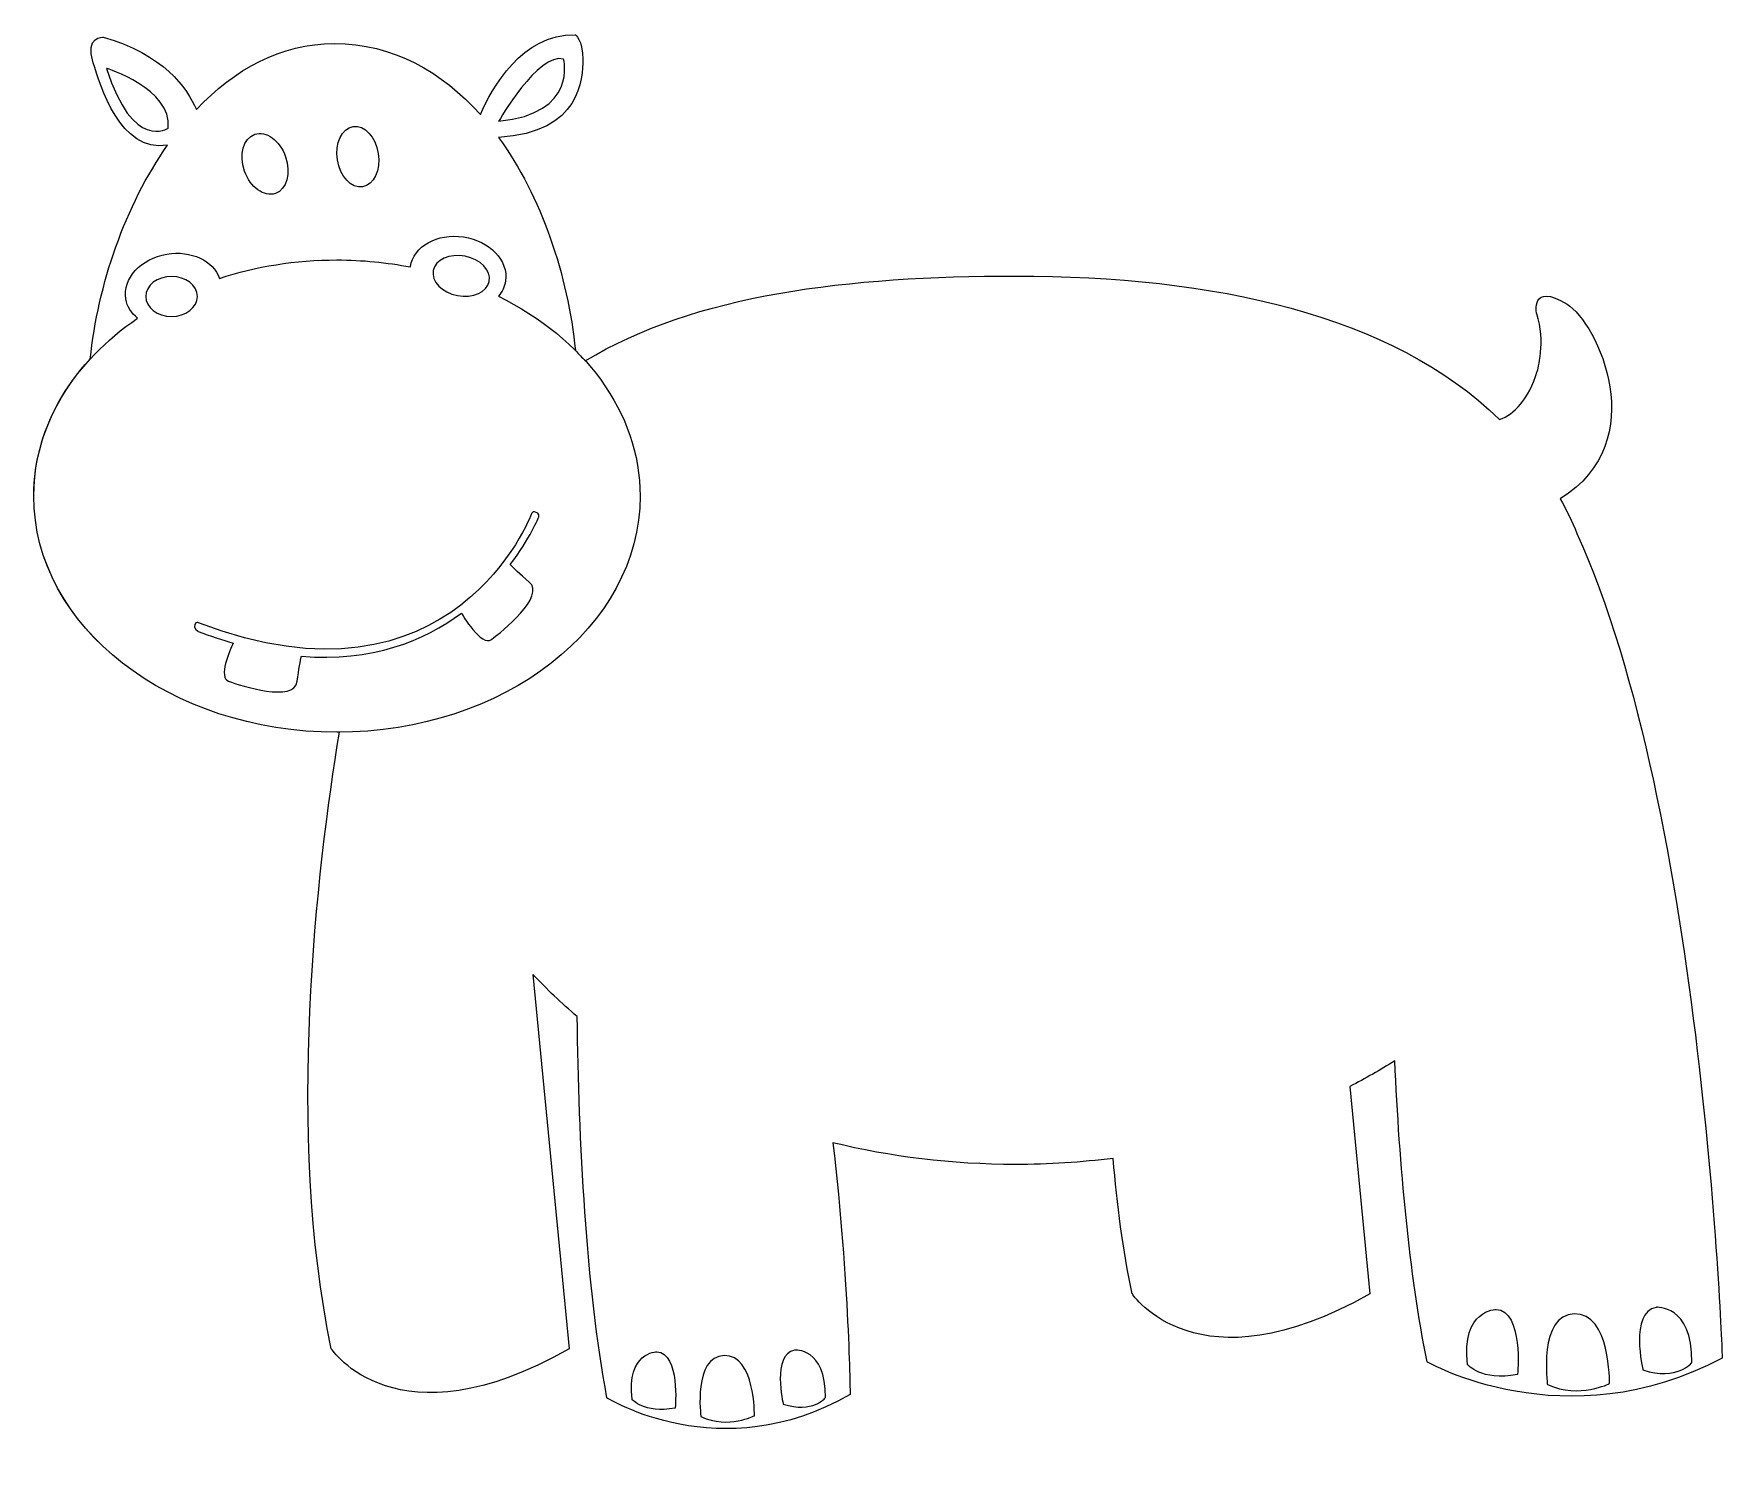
# Model space of a CAD drawing. Header units: centimetres. Extents: x -18.1 to 17.7, y -15.6 to 14.8.
import ezdxf

# ---------------------------------------------------------------- set-up
doc = ezdxf.new("R2010")
doc.units = ezdxf.units.CM
doc.header["$MEASUREMENT"] = 0
doc.layers.add('Layer 1', color=7, linetype='Continuous')

msp = doc.modelspace()

# ---------------------------------------------------------------- linework, layer by layer
at = {"layer": 'Layer 1', "color": 142}
msp.add_open_spline([(14.62394, 4.23288), (14.51771, 4.48794), (14.39957, 4.73255), (14.27032, 4.96683), (14.27032, 4.96683), (16.24371, 6.19092), (15.05468, 8.70381), (14.41253, 9.09552), (14.41253, 9.09552), (13.62447, 9.5764), (13.76999, 8.88967), (13.76999, 8.88967), (13.76999, 8.88967), (13.96975, 8.31711), (13.78269, 7.67669), (13.78269, 7.67669), (13.78269, 7.67669), (13.59378, 7.05704), (13.29109, 6.76758), (12.98299, 6.64905), (12.98299, 6.64905), (10.68866, 8.88385), (6.91781, 9.69136), (2.71345, 9.69136), (2.71345, 9.69136), (-0.82165, 9.69136), (-4.08859, 9.30996), (-6.41044, 7.891), (-6.41044, 7.891), (-6.47751, 7.96574), (-6.54723, 8.03877), (-6.61933, 8.11034), (-6.61933, 8.11034), (-6.78099, 9.70697), (-7.3386, 11.38138), (-8.24824, 12.63273), (-8.24824, 12.63273), (-6.48876, 12.7383), (-6.46495, 13.89466), (-6.46495, 14.28439), (-6.46495, 14.28439), (-6.46495, 14.70521), (-6.62264, 14.81038), (-6.62264, 14.81038), (-6.62264, 14.81038), (-7.75532, 14.83022), (-8.39217, 13.67929), (-8.63585, 13.11546), (-8.63585, 13.11546), (-9.44984, 14.02986), (-10.49098, 14.62173), (-11.73663, 14.62306), (-11.73663, 14.62306), (-12.86389, 14.62425), (-13.8529, 14.07577), (-14.65922, 13.2213), (-14.65922, 13.2213), (-14.85528, 13.67797), (-15.35984, 14.40187), (-16.63672, 14.75787), (-16.63672, 14.75787), (-16.63672, 14.75787), (-17.02632, 14.78631), (-16.8464, 14.21468), (-16.8464, 14.21468), (-16.6981, 13.74359), (-16.28456, 12.30333), (-15.27094, 12.46711), (-15.27094, 12.46711), (-16.17013, 11.18534), (-16.74824, 9.50761), (-16.90964, 7.93189), (-16.90964, 7.93189), (-17.66264, 7.11208), (-18.10807, 6.10918), (-18.10807, 5.02425), (-18.10807, 5.02425), (-18.10807, 2.2579), (-15.22927, 0.01542), (-11.67817, 0.01542), (-11.67817, 0.01542), (-11.66005, 0.01542), (-11.64232, 0.01635), (-11.62419, 0.01635), (-11.62419, 0.01635), (-12.10375, -2.90624), (-12.76031, -8.4732), (-11.7967, -13.06214), (-11.7967, -13.06214), (-11.7967, -13.06214), (-10.4214, -15.15076), (-6.75374, -13.06214), (-6.75374, -13.06214), (-6.75374, -13.06214), (-7.5209, -5.11935), (-7.5209, -5.11935), (-7.5209, -5.11935), (-7.23012, -5.43235), (-6.91699, -5.73173), (-6.5807, -6.01523), (-6.5807, -6.01523), (-6.54564, -8.65339), (-6.39364, -11.73327), (-5.95139, -14.10248), (-5.95139, -14.10248), (-5.95139, -14.10248), (-3.54448, -15.6155), (-0.79373, -14.03369), (-0.79373, -14.03369), (-0.79373, -14.03369), (-0.81252, -11.68234), (-1.15674, -8.69003), (-1.15674, -8.69003), (0.05783, -8.98795), (1.3564, -9.15107), (2.71372, -9.15107), (2.71372, -9.15107), (3.42175, -9.15107), (4.11469, -9.10649), (4.78885, -9.02235), (4.78885, -9.02235), (4.86598, -9.99932), (4.99443, -10.96611), (5.18916, -11.89295), (5.18916, -11.89295), (5.18916, -11.89295), (6.56446, -13.98157), (10.23212, -11.89295), (10.23212, -11.89295), (10.23212, -11.89295), (9.80773, -7.49796), (9.80773, -7.49796), (9.80773, -7.49796), (10.13674, -7.3273), (10.4545, -7.1454), (10.7597, -6.95279), (10.7597, -6.95279), (10.8609, -9.1741), (11.06437, -11.45679), (11.4459, -13.33811), (11.4459, -13.33811), (11.4459, -13.33811), (14.3669, -15.02827), (17.70502, -13.26112), (17.70502, -13.26112), (17.70462, -13.26138), (17.32402, -1.71206), (14.62395, 4.23287), (14.62395, 4.23287), (14.62395, 4.23287), (14.62394, 4.23288), (14.62394, 4.23288)], degree=3, knots=[0, 0, 0, 0, 0.02564103, 0.02564103, 0.02564103, 0.02564103, 0.05128205, 0.05128205, 0.05128205, 0.05128205, 0.07692308, 0.07692308, 0.07692308, 0.07692308, 0.1025641, 0.1025641, 0.1025641, 0.1025641, 0.12820513, 0.12820513, 0.12820513, 0.12820513, 0.15384615, 0.15384615, 0.15384615, 0.15384615, 0.17948718, 0.17948718, 0.17948718, 0.17948718, 0.20512821, 0.20512821, 0.20512821, 0.20512821, 0.23076923, 0.23076923, 0.23076923, 0.23076923, 0.25641026, 0.25641026, 0.25641026, 0.25641026, 0.28205128, 0.28205128, 0.28205128, 0.28205128, 0.30769231, 0.30769231, 0.30769231, 0.30769231, 0.33333333, 0.33333333, 0.33333333, 0.33333333, 0.35897436, 0.35897436, 0.35897436, 0.35897436, 0.38461538, 0.38461538, 0.38461538, 0.38461538, 0.41025641, 0.41025641, 0.41025641, 0.41025641, 0.43589744, 0.43589744, 0.43589744, 0.43589744, 0.46153846, 0.46153846, 0.46153846, 0.46153846, 0.48717949, 0.48717949, 0.48717949, 0.48717949, 0.51282051, 0.51282051, 0.51282051, 0.51282051, 0.53846154, 0.53846154, 0.53846154, 0.53846154, 0.56410256, 0.56410256, 0.56410256, 0.56410256, 0.58974359, 0.58974359, 0.58974359, 0.58974359, 0.61538462, 0.61538462, 0.61538462, 0.61538462, 0.64102564, 0.64102564, 0.64102564, 0.64102564, 0.66666667, 0.66666667, 0.66666667, 0.66666667, 0.69230769, 0.69230769, 0.69230769, 0.69230769, 0.71794872, 0.71794872, 0.71794872, 0.71794872, 0.74358974, 0.74358974, 0.74358974, 0.74358974, 0.76923077, 0.76923077, 0.76923077, 0.76923077, 0.79487179, 0.79487179, 0.79487179, 0.79487179, 0.82051282, 0.82051282, 0.82051282, 0.82051282, 0.84615385, 0.84615385, 0.84615385, 0.84615385, 0.87179487, 0.87179487, 0.87179487, 0.87179487, 0.8974359, 0.8974359, 0.8974359, 0.8974359, 0.92307692, 0.92307692, 0.92307692, 0.92307692, 0.94871795, 0.94871795, 0.94871795, 0.94871795, 1, 1, 1, 1], dxfattribs=at)
at = {"layer": 'Layer 1', "color": 177}
for points, knots in [([(-8.24757, 12.97352), (-8.24757, 12.97352), (-7.40699, 14.44606), (-6.87108, 14.29167), (-6.87108, 14.29167), (-6.87108, 14.2918), (-6.55437, 13.13981), (-8.24757, 12.97352)], [0, 0, 0, 0, 0.33333333, 0.33333333, 0.33333333, 0.33333333, 1, 1, 1, 1]), ([(-16.56713, 14.09681), (-16.56713, 14.09681), (-15.17026, 13.66316), (-15.25546, 12.82893), (-15.25546, 12.82893), (-15.25546, 12.82893), (-16.00264, 12.32133), (-16.56713, 14.09681)], [0, 0, 0, 0, 0.33333333, 0.33333333, 0.33333333, 0.33333333, 1, 1, 1, 1]), ([(-11.66863, 12.15517), (-11.61346, 11.80169), (-11.37402, 11.54464), (-11.13417, 11.58221), (-11.13417, 11.58221), (-10.89499, 11.61991), (-10.74536, 11.93702), (-10.8004, 12.2909), (-10.8004, 12.2909), (-10.85609, 12.64452), (-11.09488, 12.90103), (-11.33473, 12.86399), (-11.33473, 12.86399), (-11.57444, 12.82642), (-11.72393, 12.50905), (-11.66863, 12.15517)], [0, 0, 0, 0, 0.2, 0.2, 0.2, 0.2, 0.4, 0.4, 0.4, 0.4, 0.6, 0.6, 0.6, 0.6, 1, 1, 1, 1]), ([(-13.63739, 11.91797), (-13.51581, 11.57163), (-13.22226, 11.3593), (-12.98202, 11.44331), (-12.98202, 11.44331), (-12.74191, 11.52798), (-12.64573, 11.87723), (-12.76758, 12.22317), (-12.76758, 12.22317), (-12.88942, 12.57004), (-13.18298, 12.78223), (-13.42269, 12.6981), (-13.42269, 12.6981), (-13.66293, 12.6133), (-13.75937, 12.26458), (-13.6374, 11.91798), (-13.6374, 11.91798), (-13.6374, 11.91798), (-13.63739, 11.91797), (-13.63739, 11.91797)], [0, 0, 0, 0, 0.16666667, 0.16666667, 0.16666667, 0.16666667, 0.33333333, 0.33333333, 0.33333333, 0.33333333, 0.5, 0.5, 0.5, 0.5, 0.66666667, 0.66666667, 0.66666667, 0.66666667, 1, 1, 1, 1]), ([(-8.25418, 9.26261), (-8.17428, 9.35588), (-8.11977, 9.46541), (-8.10152, 9.58752), (-8.10152, 9.58752), (-8.03656, 10.01945), (-8.43556, 10.43749), (-8.99264, 10.52123), (-8.99264, 10.52123), (-9.54959, 10.6051), (-10.05388, 10.32292), (-10.11884, 9.89086), (-10.11884, 9.89086), (-10.11924, 9.88848), (-10.1191, 9.8861), (-10.11937, 9.88372), (-10.11937, 9.88372), (-10.61851, 9.98056), (-11.14053, 10.03281), (-11.6783, 10.03281), (-11.6783, 10.03281), (-12.56174, 10.03281), (-13.40352, 9.89377), (-14.16988, 9.64255), (-14.16988, 9.64255), (-14.29662, 10.01707), (-14.76996, 10.24342), (-15.28311, 10.15637), (-15.28311, 10.15637), (-15.8386, 10.06205), (-16.22952, 9.63646), (-16.15637, 9.20585), (-16.15637, 9.20585), (-16.12859, 9.0426), (-16.0381, 8.90224), (-15.90621, 8.79588), (-15.90621, 8.79588), (-17.25492, 7.87778), (-18.1082, 6.5288), (-18.1082, 5.02411), (-18.1082, 5.02411), (-18.1082, 2.25776), (-15.2294, 0.01528), (-11.6783, 0.01528), (-11.6783, 0.01528), (-8.12719, 0.01528), (-5.2484, 2.25776), (-5.2484, 5.02411), (-5.2484, 5.02411), (-5.24853, 6.80952), (-6.44881, 8.37572), (-8.2542, 9.2626), (-8.2542, 9.2626), (-8.2542, 9.2626), (-8.25418, 9.26261), (-8.25418, 9.26261)], [0, 0, 0, 0, 0.06666667, 0.06666667, 0.06666667, 0.06666667, 0.13333333, 0.13333333, 0.13333333, 0.13333333, 0.2, 0.2, 0.2, 0.2, 0.26666667, 0.26666667, 0.26666667, 0.26666667, 0.33333333, 0.33333333, 0.33333333, 0.33333333, 0.4, 0.4, 0.4, 0.4, 0.46666667, 0.46666667, 0.46666667, 0.46666667, 0.53333333, 0.53333333, 0.53333333, 0.53333333, 0.6, 0.6, 0.6, 0.6, 0.66666667, 0.66666667, 0.66666667, 0.66666667, 0.73333333, 0.73333333, 0.73333333, 0.73333333, 0.8, 0.8, 0.8, 0.8, 0.86666667, 0.86666667, 0.86666667, 0.86666667, 1, 1, 1, 1]), ([(-9.6361, 9.80871), (-9.59165, 10.03903), (-9.28936, 10.1745), (-8.96115, 10.11113), (-8.96115, 10.11113), (-8.63307, 10.04776), (-8.40301, 9.80977), (-8.44746, 9.57932), (-8.44746, 9.57932), (-8.49191, 9.349), (-8.7942, 9.2134), (-9.12228, 9.27664), (-9.12228, 9.27664), (-9.4505, 9.34014), (-9.68055, 9.5784), (-9.6361, 9.80872), (-9.6361, 9.80872), (-9.6361, 9.80872), (-9.6361, 9.80871), (-9.6361, 9.80871)], [0, 0, 0, 0, 0.16666667, 0.16666667, 0.16666667, 0.16666667, 0.33333333, 0.33333333, 0.33333333, 0.33333333, 0.5, 0.5, 0.5, 0.5, 0.66666667, 0.66666667, 0.66666667, 0.66666667, 1, 1, 1, 1]), ([(-15.18587, 8.83372), (-15.48855, 8.83372), (-15.73382, 9.02396), (-15.73382, 9.25838), (-15.73382, 9.25838), (-15.73382, 9.49307), (-15.48855, 9.6833), (-15.18587, 9.6833), (-15.18587, 9.6833), (-14.88305, 9.6833), (-14.63779, 9.49306), (-14.63779, 9.25838), (-14.63779, 9.25838), (-14.63779, 9.02396), (-14.88306, 8.83372), (-15.18587, 8.83372)], [0, 0, 0, 0, 0.2, 0.2, 0.2, 0.2, 0.4, 0.4, 0.4, 0.4, 0.6, 0.6, 0.6, 0.6, 1, 1, 1, 1]), ([(-7.39786, 4.57856), (-7.39786, 4.57856), (-7.58042, 4.12506), (-8.00151, 3.57248), (-8.00151, 3.57248), (-7.93298, 3.50078), (-7.80876, 3.37933), (-7.59961, 3.2018), (-7.59961, 3.2018), (-7.24189, 2.89819), (-8.17997, 2.15537), (-8.39654, 1.98392), (-8.39654, 1.98392), (-8.60979, 1.81485), (-9.02572, 2.52076), (-9.03802, 2.54153), (-9.03802, 2.54153), (-9.82674, 1.95455), (-10.93442, 1.50145), (-12.43223, 1.62647), (-12.43223, 1.62647), (-12.45459, 1.52831), (-12.48726, 1.36056), (-12.5202, 1.09717), (-12.5202, 1.09717), (-12.57841, 0.6315), (-13.7136, 1.00986), (-13.97554, 1.09717), (-13.97554, 1.09717), (-14.20255, 1.17284), (-13.94895, 1.75056), (-13.87725, 1.90362), (-13.87725, 1.90362), (-14.1167, 1.97387), (-14.36382, 2.05748), (-14.61888, 2.15603), (-14.61888, 2.15603), (-14.61888, 2.15603), (-14.7304, 2.21702), (-14.69389, 2.30089), (-14.69389, 2.30089), (-14.6636, 2.37034), (-14.61108, 2.33939), (-14.61108, 2.33939), (-14.61108, 2.33939), (-9.20207, 0.25315), (-7.55147, 4.64762), (-7.55147, 4.64762), (-7.55147, 4.64762), (-7.55147, 4.64762), (-7.53917, 4.70001), (-7.484, 4.69061), (-7.484, 4.69061), (-7.35713, 4.66878), (-7.39788, 4.57856), (-7.39788, 4.57856), (-7.39788, 4.57856), (-7.39788, 4.57856), (-7.39786, 4.57856), (-7.39786, 4.57856)], [0, 0, 0, 0, 0.0625, 0.0625, 0.0625, 0.0625, 0.125, 0.125, 0.125, 0.125, 0.1875, 0.1875, 0.1875, 0.1875, 0.25, 0.25, 0.25, 0.25, 0.3125, 0.3125, 0.3125, 0.3125, 0.375, 0.375, 0.375, 0.375, 0.4375, 0.4375, 0.4375, 0.4375, 0.5, 0.5, 0.5, 0.5, 0.5625, 0.5625, 0.5625, 0.5625, 0.625, 0.625, 0.625, 0.625, 0.6875, 0.6875, 0.6875, 0.6875, 0.75, 0.75, 0.75, 0.75, 0.8125, 0.8125, 0.8125, 0.8125, 0.875, 0.875, 0.875, 0.875, 1, 1, 1, 1]), ([(16.0224, -13.50862), (16.0224, -13.50862), (15.73321, -12.29193), (16.3018, -12.18213), (16.3018, -12.18213), (16.3018, -12.18213), (17.07041, -12.11043), (17.06248, -13.35093), (17.06248, -13.35093), (17.06248, -13.35093), (16.75054, -13.74794), (16.0224, -13.50862)], [0, 0, 0, 0, 0.25, 0.25, 0.25, 0.25, 0.5, 0.5, 0.5, 0.5, 1, 1, 1, 1]), ([(13.36452, -13.60863), (13.36452, -13.60863), (13.48927, -12.25119), (12.91102, -12.2242), (12.91102, -12.2242), (12.91102, -12.2242), (12.16437, -12.22883), (12.30354, -13.39802), (12.30354, -13.39802), (12.30354, -13.39789), (12.58426, -13.74886), (13.36452, -13.60863)], [0, 0, 0, 0, 0.25, 0.25, 0.25, 0.25, 0.5, 0.5, 0.5, 0.5, 1, 1, 1, 1]), ([(13.99661, -13.81898), (13.99661, -13.81898), (13.79923, -12.33731), (14.56718, -12.31734), (14.56718, -12.31734), (15.33527, -12.29736), (15.31489, -13.7957), (15.31489, -13.7957), (15.31489, -13.7957), (15.31489, -13.7957), (14.6832, -14.13132), (13.9966, -13.81898), (13.9966, -13.81898), (13.9966, -13.81898), (13.99661, -13.81898), (13.99661, -13.81898)], [0, 0, 0, 0, 0.2, 0.2, 0.2, 0.2, 0.4, 0.4, 0.4, 0.4, 0.6, 0.6, 0.6, 0.6, 1, 1, 1, 1]), ([(-4.50279, -14.31851), (-4.50279, -14.31851), (-4.39537, -13.14865), (-4.89384, -13.12524), (-4.89384, -13.12524), (-4.89384, -13.12524), (-5.53731, -13.12921), (-5.41732, -14.13687), (-5.41732, -14.13687), (-5.41719, -14.13687), (-5.17523, -14.43942), (-4.50279, -14.31851)], [0, 0, 0, 0, 0.25, 0.25, 0.25, 0.25, 0.5, 0.5, 0.5, 0.5, 1, 1, 1, 1]), ([(-3.95814, -14.49988), (-3.95814, -14.49988), (-4.12827, -13.22287), (-3.46641, -13.20567), (-3.46641, -13.20567), (-2.80442, -13.18847), (-2.82188, -14.47977), (-2.82188, -14.47977), (-2.82188, -14.47977), (-2.82188, -14.47977), (-3.36639, -14.76896), (-3.95813, -14.49988), (-3.95813, -14.49988), (-3.95813, -14.49988), (-3.95814, -14.49988), (-3.95814, -14.49988)], [0, 0, 0, 0, 0.2, 0.2, 0.2, 0.2, 0.4, 0.4, 0.4, 0.4, 0.6, 0.6, 0.6, 0.6, 1, 1, 1, 1]), ([(-2.21203, -14.23226), (-2.21203, -14.23226), (-2.46127, -13.18345), (-1.97139, -13.089), (-1.97139, -13.089), (-1.97139, -13.089), (-1.30914, -13.02722), (-1.31575, -14.09627), (-1.31575, -14.09627), (-1.31575, -14.09627), (-1.58443, -14.43864), (-2.21203, -14.23227), (-2.21203, -14.23227), (-2.21203, -14.23227), (-2.21203, -14.23226), (-2.21203, -14.23226)], [0, 0, 0, 0, 0.2, 0.2, 0.2, 0.2, 0.4, 0.4, 0.4, 0.4, 0.6, 0.6, 0.6, 0.6, 1, 1, 1, 1])]:
    msp.add_open_spline(points, degree=3, knots=knots, dxfattribs=at)

doc.saveas('drawing.dxf')
